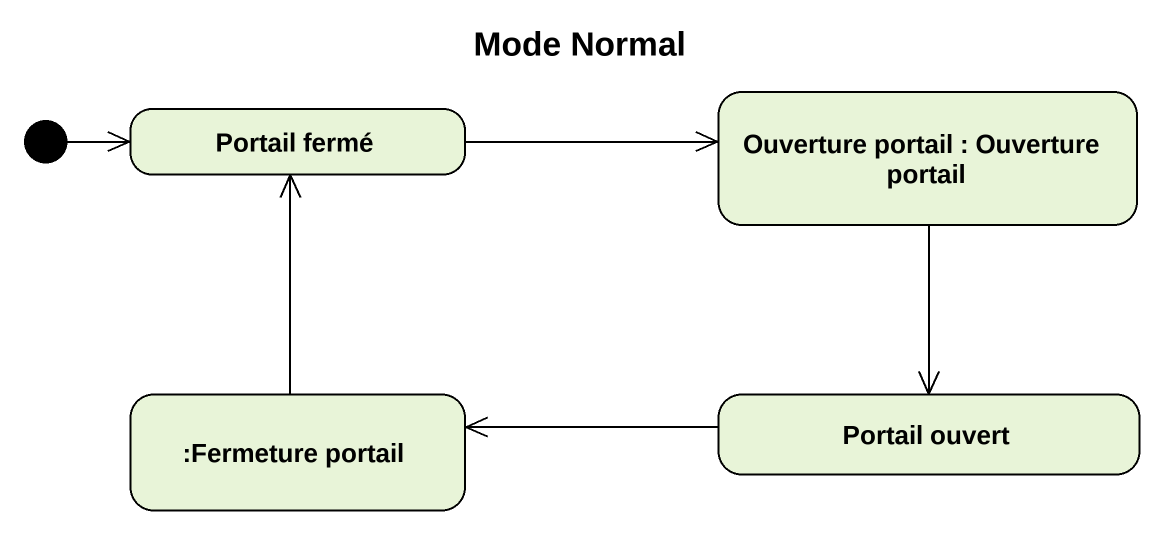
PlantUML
@startuml
title Mode Normal
hide empty description
state "Portail fermé" as Portail_fermé
state "Ouverture portail : Ouverture portail" as Ouverture_portail
state ":Fermeture portail" as Fermeture_portail
state "Portail ouvert" as Portail_ouvert
[*] -right-> Portail_fermé
Portail_fermé -right-> Ouverture_portail
Ouverture_portail --> Portail_ouvert
Fermeture_portail -up-> Portail_fermé
Portail_ouvert -left-> Fermeture_portail
@enduml
